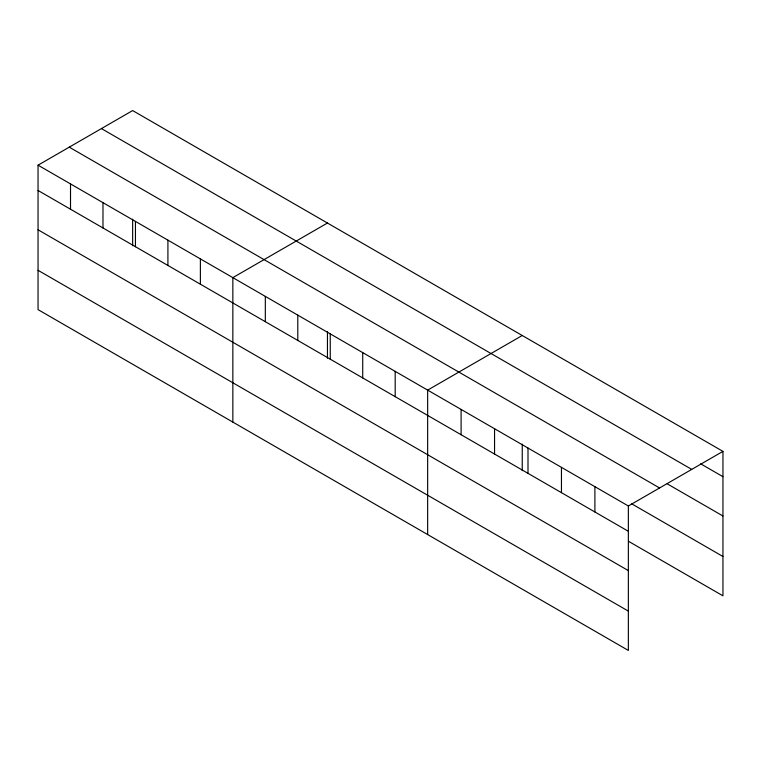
<?xml version="1.0" encoding="UTF-8"?>
<svg xmlns="http://www.w3.org/2000/svg" width="761" height="761" viewBox="0 0 761 761"><rect width="100%" height="100%" fill="white"/><g stroke="black" fill="none" stroke-linecap="round" stroke-linejoin="round"><path stroke-width="1.14" d="M628.358 570.607L628.358 505.989L38.05 165.175L38.05 309.622L628.358 650.436L628.358 570.607L38.05 229.793M628.681 541.394L722.95 595.825L722.95 451.378L132.642 110.564L38.05 165.175M327.449 223.03L232.847 277.641L232.847 422.089M522.246 335.496L427.653 390.117L427.653 534.555M628.358 505.989L722.95 451.378M700.653 463.801L722.95 476.681M101.432 128.59L691.73 469.394M667.197 483.806L722.95 515.996M69.27 147.158L659.568 487.963M631.725 503.83L722.95 556.5M38.05 190.478L628.358 531.292M38.05 270.307L628.358 611.121M594.902 486.679L594.902 511.982M561.456 467.359L561.456 492.662M528.001 448.048L528.001 473.352M522.246 444.101L522.246 470.698M494.555 428.738L494.555 454.041M461.099 409.428L461.099 434.731M395.187 371.368L395.187 396.671M362.721 352.619L362.721 377.922M330.255 333.879L330.255 359.182M327.449 331.634L327.449 358.231M297.789 315.13L297.789 340.433M265.323 296.39L265.323 321.694M200.381 258.902L200.381 284.205M167.915 240.153L167.915 265.456M135.448 221.413L135.448 246.716M132.642 219.168L132.642 245.765M102.982 202.664L102.982 227.967M70.516 183.924L70.516 209.227"/></g></svg>
